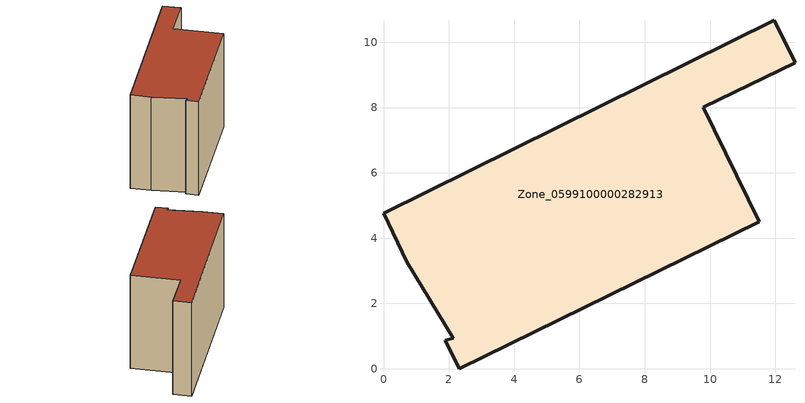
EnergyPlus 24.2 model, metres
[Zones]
Zone_0599100000282913
 floor ground (C_G): 2.13,0.94 0.72,3.28 0,4.76 11.97,10.67 12.6,9.37 9.79,8.01 11.5,4.5 2.31,0 1.89,0.88 z0
 wall outside (C_F): 2.31,0 11.5,4.5 9.79,8.01 12.6,9.37 11.97,10.67 0,4.76 0.72,3.28 2.13,0.94 1.89,0.88 2.31,0 z0:8.28
 roof outside (C_R): 2.13,0.94 1.89,0.88 2.31,0 11.5,4.5 9.79,8.01 12.6,9.37 11.97,10.67 0,4.76 0.72,3.28 z8.28
[BUILDING]
Pand.0599100000282913: North Axis=0; Terrain=City; Loads Convergence Tolerance Value=0.04; Temperature Convergence Tolerance Value=0.4; Solar Distribution=FullExterior; Maximum Number of Warmup Days=25; Minimum Number of Warmup Days=1
[Site:Location]
Rotterdam.The.Hague.AP_ZH_NLD Design_Conditions: Latitude=51.96; Longitude=4.45; Time Zone=1; Elevation=-4.5
[SITE:GROUNDTEMPERATURE:BUILDINGSURFACE]
18, 18, 18, 18, 18, 18, 18, 18, 18, 18, 18, 18
[MATERIAL] Thermal Absorptance=0.9; Solar Absorptance=0.7; Visible Absorptance=0.7
Name | Roughness | Thickness | Conductivity | Density | Specific Heat
G.TI.1946-1964 | MediumSmooth | 0.15 | 1 | 540 | 1210
F.TI.1946-1964 | Rough | 0.3 | 0.857143 | 1920 | 840
R.TI.1946-1964 | MediumRough | 0.2 | 0.277778 | 1500 | 1000
[CONSTRUCTION]
C_G: G.TI.1946-1964
C_F: F.TI.1946-1964
C_R: R.TI.1946-1964
[ZONE]
Zone_0599100000282913: Type=1; Multiplier=1; Ceiling Height=Autocalculate; Volume=Autocalculate; Floor Area=autocalculate; Part of Total Floor Area=Yes
[ZONEINFILTRATION:DESIGNFLOWRATE]
Infil_Zone_0599100000282913: Zone or ZoneList or Space or SpaceList=Zone_0599100000282913; Schedule=AlwaysOn; Design Flow Rate Calculation Method=Flow/Area; Flow Rate per Floor Area=0.003; Constant Term Coefficient=1; Temperature Term Coefficient=0; Velocity Term Coefficient=0; Velocity Squared Term Coefficient=0
[HVACTEMPLATE:ZONE:IDEALLOADSAIRSYSTEM]
Zone_0599100000282913: Maximum Heating Supply Air Temperature=50; Minimum Cooling Supply Air Temperature=13; Maximum Heating Supply Air Humidity Ratio=0.0156; Minimum Cooling Supply Air Humidity Ratio=0.0077; Heating Limit=NoLimit; Cooling Limit=NoLimit; Dehumidification Control Type=ConstantSensibleHeatRatio; Cooling Sensible Heat Ratio=0.7; Dehumidification Setpoint=60; Humidification Control Type=None; Humidification Setpoint=30; Outdoor Air Method=None; Outdoor Air Flow Rate per Person=0.00944; Outdoor Air Flow Rate per Zone Floor Area=0; Outdoor Air Flow Rate per Zone=0; Demand Controlled Ventilation Type=None; Outdoor Air Economizer Type=NoEconomizer; Heat Recovery Type=None; Sensible Heat Recovery Effectiveness=0.7; Latent Heat Recovery Effectiveness=0.65
[ZONECONTROL:THERMOSTAT]
ThermostatControl_Zone_0599100000282913: Zone or ZoneList=Zone_0599100000282913; Control Type Schedule=DualSetpointControlType; Control 1=Thermostat_Zone_0599100000282913; Temperature Difference Between Cutout And Setpoint=0
[THERMOSTATSETPOINT:DUALSETPOINT]
Thermostat_Zone_0599100000282913: Heating Setpoint Temperature Schedule=HeatingSetpoint_Zone_0599100000282913; Cooling Setpoint Temperature Schedule=CoolingSetpoint_Zone_0599100000282913
[SCHEDULE:COMPACT]
HeatingSetpoint_Zone_0599100000282913: Through: 12/31, For: AllDays, Until: 24:00, 21
CoolingSetpoint_Zone_0599100000282913: Through: 12/31, For: AllDays, Until: 24:00, 24
DualSetpointControlType: Through: 12/31, For: AllDays, Until: 24:00, 4
AlwaysOn: Through: 12/31, For: AllDays, Until: 24:00, 1
